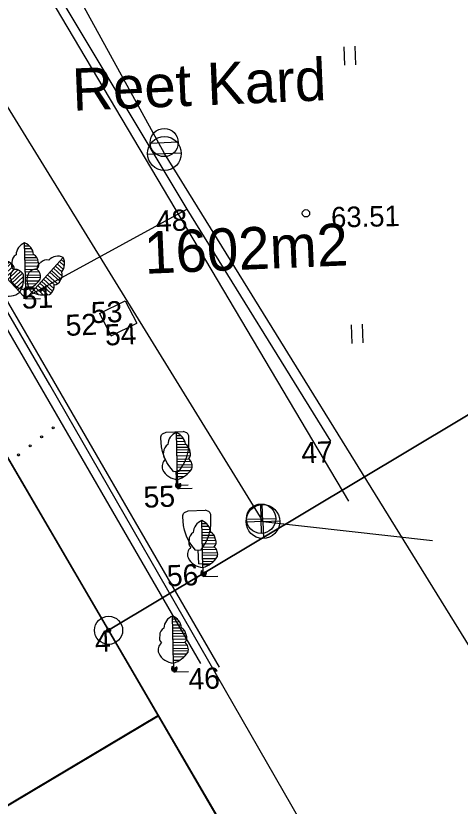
# Model space of a CAD drawing. Extents: x 641680 to 641799, y 6457000 to 6457110.
# Drawn here: x 641758.82 to 641774.57, y 6457048.64 to 6457076.63 of the extents above; entities that cross this region are included whole.
import ezdxf

# ---------------------------------------------------------------- set-up
doc = ezdxf.new("R2010")
doc.units = 0
for name, color, linetype in [('Level 1', 7, 'Continuous'), ('Level 10', 7, 'Continuous'), ('Level 12', 7, 'Continuous'), ('Level 13', 7, 'Continuous'), ('Level 15', 7, 'Continuous'), ('Level 16', 7, 'Continuous'), ('Level 17', 7, 'Continuous'), ('Level 30', 7, 'Continuous'), ('Level 4', 7, 'Continuous'), ('Level 40', 7, 'Continuous'), ('Level 49', 7, 'Continuous'), ('Level 5', 7, 'Continuous'), ('Level 54', 7, 'Continuous'), ('Level 6', 7, 'Continuous'), ('Level 7', 7, 'Continuous'), ('Level 8', 7, 'Continuous'), ('Level 9', 7, 'Continuous'), ('PUUDPQQSAD', 7, 'Continuous')]:
    doc.layers.add(name, color=color, linetype=linetype)

# ---------------------------------------------------------------- blocks, each defined once
blk = doc.blocks.new('VBEKA6')
at = {"layer": 'Level 4'}
for radius in [500, 71.4]:
    blk.add_circle((0, 0), radius, dxfattribs=at)
blk = doc.blocks.new('KKITP7')
at = {"layer": 'Level 9'}
for p, q in [((-300, 1900), (300, 1900)), ((-100, 500), (100, 500)), ((0, 0), (0, 500)), ((0, 0), (400, 0))]:
    blk.add_line(p, q, dxfattribs=at)
for points in [[(-100, 500), (-258.4, 712.96), (-322.92, 824.71), (-400, 1000), (-461.28, 1225.3), (-484.95, 1381.3), (-500, 1700), (-497.94, 1741.58), (-468.34, 1813.02), (-428.03, 1850.1), (-300, 1900)], [(100, 500), (258.4, 712.96), (322.92, 824.71), (400, 1000), (461.28, 1225.3), (484.95, 1381.3), (500, 1700), (497.94, 1741.58), (468.34, 1813.02), (428.03, 1850.1), (300, 1900)]]:
    blk.add_lwpolyline(points, dxfattribs=at)
blk = doc.blocks.new('2KANK4')
at = {"layer": 'Level 12'}
for q in [(0, 300), (-300, 0), (300, 0), (0, -300)]:
    blk.add_line((0, 0), q, dxfattribs=at)
blk.add_circle((0, 0), 300, dxfattribs=at)
blk = doc.blocks.new('2VEEK2')
at = {"layer": 'Level 15'}
blk.add_line((-300, 0), (300, 0), dxfattribs=at)
blk.add_circle((0, 0), 300, dxfattribs=at)
blk = doc.blocks.new('VBEKA7')
at = {"layer": 'Level 4'}
for radius in [500, 71.4]:
    blk.add_circle((0, 0), radius, dxfattribs=at)
blk = doc.blocks.new('KKITP8')
at = {"layer": 'Level 9'}
for p, q in [((-300, 1900), (300, 1900)), ((-100, 500), (100, 500)), ((0, 0), (0, 500)), ((0, 0), (400, 0))]:
    blk.add_line(p, q, dxfattribs=at)
for points in [[(-100, 500), (-258.4, 712.96), (-322.92, 824.71), (-400, 1000), (-461.28, 1225.3), (-484.95, 1381.3), (-500, 1700), (-497.94, 1741.58), (-468.34, 1813.02), (-428.03, 1850.1), (-300, 1900)], [(100, 500), (258.4, 712.96), (322.92, 824.71), (400, 1000), (461.28, 1225.3), (484.95, 1381.3), (500, 1700), (497.94, 1741.58), (468.34, 1813.02), (428.03, 1850.1), (300, 1900)]]:
    blk.add_lwpolyline(points, dxfattribs=at)
blk = doc.blocks.new('2KANK5')
at = {"layer": 'Level 12'}
for q in [(0, 300), (-300, 0), (300, 0), (0, -300)]:
    blk.add_line((0, 0), q, dxfattribs=at)
blk.add_circle((0, 0), 300, dxfattribs=at)
blk = doc.blocks.new('2VEEK3')
at = {"layer": 'Level 15'}
blk.add_line((-300, 0), (300, 0), dxfattribs=at)
blk.add_circle((0, 0), 300, dxfattribs=at)
blk = doc.blocks.new('AAP2')
at = {"layer": 'Level 6'}
blk.add_circle((0, 0), 34.5, dxfattribs=at)
blk = doc.blocks.new('BL2')
at = {"layer": 'PUUDPQQSAD'}
for p, q in [((-7, 29), (-46, 184)), ((-44, 175), (-29, 178)), ((-41, 166), (-20, 171)), ((-39, 155), (-12, 162)), ((-36, 146), (-7, 153)), ((-34, 136), (5, 146)), ((11, 137), (-31, 126)), ((-30, 118), (16, 130)), ((18, 118), (-27, 107)), ((-24, 97), (16, 107)), ((25, 99), (-22, 87)), ((-19, 78), (31, 90)), ((33, 81), (-17, 69)), ((-15, 59), (30, 69)), ((22, 57), (-12, 49)), ((-10, 39), (11, 44)), ((-7, 29), (0, 0)), ((17, 25), (0, 0)), ((0, 0), (50, 0)), ((17, 25), (108, 157)), ((23, 33), (40, 21)), ((57, 21), (28, 41)), ((35, 50), (72, 23)), ((83, 29), (40, 59)), ((45, 66), (88, 36)), ((91, 47), (51, 74)), ((57, 82), (90, 59)), ((100, 65), (62, 91)), ((69, 101), (108, 74)), ((110, 82), (74, 107)), ((79, 115), (112, 93)), ((85, 124), (110, 107)), ((91, 132), (114, 116)), ((97, 141), (115, 128)), ((102, 148), (114, 140))]:
    blk.add_line(p, q, dxfattribs=at)
for centre, radius, start, end in [((-47, 118), 27.5, 131.0525, 195.0635), ((-51, 107), 23.6, 172.6355, 238.0275), ((-36, 68), 32.8, 144.3865, 211.7665), ((-23, 148), 43, 121.6135, 192.6895), ((-17, 90), 61.2, 219.0975, 278.9605), ((-53, 137), 48.1, 19.5625, 82.2205), ((-18, 122), 32.6, 18.4205, 71.5505), ((-56, 112), 96.5, 300.5785, 337.4485), ((56, 72), 61.2, 170.5745, 230.4375), ((27, 72), 32.8, 95.8635, 163.2435), ((-3, 119), 21.2, 325.8415, 39.5815), ((0, 77), 32.8, 356.2765, 63.6565), ((47, 117), 96.5, 252.0555, 288.9255), ((47, 109), 23.6, 124.1125, 189.5045), ((57, 113), 27.5, 82.5295, 146.5405), ((95, 115), 43, 73.0905, 144.1665), ((58, 51), 32.8, 307.7535, 15.1335), ((87, 81), 21.2, 277.3185, 351.0585), ((68, 130), 48.1, 331.0395, 33.6975), ((80, 94), 32.6, 329.8975, 23.0275)]:
    blk.add_arc(centre, radius, start, end, dxfattribs=at)
blk = doc.blocks.new('BL3')
at = {"layer": 'Level 7'}
for p, q in [((0, 300), (0, 1900)), ((0, 1800), (150, 1800)), ((0, 1710), (220, 1710)), ((-201, 223), (-1273, 1410)), ((-1206, 1336), (-1095, 1436)), ((-1146, 1269), (-983, 1417)), ((-1072, 1187), (-865, 1375)), ((0, 1600), (280, 1600)), ((0, 1500), (300, 1500)), ((0, 1400), (400, 1400)), ((206, 218), (1306, 1380)), ((-1005, 1113), (-783, 1314)), ((-938, 1039), (-641, 1307)), ((-545, 1260), (-871, 965)), ((-818, 905), (-469, 1220)), ((-396, 1125), (-737, 816)), ((440, 1300), (0, 1300)), ((0, 1220), (470, 1220)), ((460, 1100), (0, 1100)), ((1031, 1089), (1249, 883)), ((1100, 1162), (1303, 970)), ((1175, 1242), (1335, 1091)), ((1237, 1307), (1346, 1204)), ((-670, 742), (-366, 1017)), ((-247, 990), (-603, 668)), ((-536, 594), (-150, 942)), ((-90, 875), (-476, 527)), ((0, 1000), (410, 1000)), ((480, 900), (0, 900)), ((839, 886), (1180, 563)), ((1213, 642), (894, 944)), ((962, 1017), (1253, 742)), ((-409, 453), (-61, 754)), ((-75, 606), (-335, 371)), ((0, 800), (520, 800)), ((520, 710), (0, 710)), ((0, 610), (460, 600)), ((550, 581), (928, 224)), ((967, 324), (619, 654)), ((687, 726), (985, 445)), ((1090, 483), (756, 799)), ((-268, 297), (-112, 438)), ((350, 500), (0, 500)), ((0, 400), (210, 400)), ((0, 300), (0, 0)), ((275, 291), (427, 146)), ((598, 123), (344, 363)), ((419, 443), (747, 120)), ((866, 158), (488, 516)), ((-201, 223), (0, 0)), ((206, 218), (0, 0)), ((0, 0), (500, 0))]:
    blk.add_line(p, q, dxfattribs=at)
for centre, radius, start, end in [((130, 1490), 430, 107.592, 178.668), ((-179, 1454), 481, 5.541, 68.199), ((-902, 1193), 430, 149.6778, 220.7538), ((-1107, 959), 481, 47.6268, 110.2848), ((-175, 1255), 275, 117.031, 181.042), ((125, 1225), 326, 4.399, 57.529), ((1119, 993), 430, 64.1715, 135.2475), ((869, 1179), 481, 322.1205, 24.7785), ((-728, 993), 326, 46.4848, 99.6148), ((-585, 1033), 212, 353.9058, 67.6458), ((-230, 1164), 236, 158.614, 224.006), ((633, 1004), 236, 115.1935, 180.5855), ((258, 1158), 212, 311.82, 25.56), ((736, 1032), 275, 73.6105, 137.6215), ((-971, 814), 275, 159.1168, 223.1278), ((-187, 750), 328, 130.365, 197.745), ((-364, 682), 328, 24.3408, 91.7208), ((-1025, 725), 965, 328.6428, 5.5128), ((664, 623), 612, 161.6555, 221.5185), ((379, 674), 328, 86.9445, 154.3245), ((188, 750), 328, 342.255, 49.635), ((933, 804), 326, 320.9785, 14.1085), ((-951, 709), 236, 200.6998, 266.0918), ((54, 909), 612, 205.076, 264.939), ((-275, 1225), 965, 286.557, 323.427), ((984, 664), 212, 268.3995, 342.1395), ((-642, 431), 328, 172.4508, 239.8308), ((652, 416), 328, 298.8345, 6.2145), ((-569, 711), 612, 247.1618, 307.0248), ((642, 1079), 965, 243.1365, 280.0065)]:
    blk.add_arc(centre, radius, start, end, dxfattribs=at)
blk = doc.blocks.new('KHEIN3')
at = {"layer": 'Level 6'}
for p, q in [((-210.89, 335.09), (-210.89, -326.54)), ((182.28, 335.09), (182.28, -326.54))]:
    blk.add_line(p, q, dxfattribs=at)
blk = doc.blocks.new('OK3')
at = {"layer": 'Level 13'}
for p, q in [((0, -500), (0, 500)), ((-500, 0), (500, 0)), ((-500, 0), (-500, 0)), ((-500, 0), (-500, 0))]:
    blk.add_line(p, q, dxfattribs=at)
blk.add_circle((0, 0), 500, dxfattribs=at)
blk = doc.blocks.new('AAP3')
at = {"layer": 'Level 6'}
blk.add_circle((0, 0), 34.5, dxfattribs=at)
blk = doc.blocks.new('BL4')
at = {"layer": 'Level 7'}
for p, q in [((0, 300), (0, 1900)), ((0, 1800), (150, 1800)), ((0, 1710), (220, 1710)), ((0, 1600), (280, 1600)), ((0, 1500), (300, 1500)), ((0, 1400), (400, 1400)), ((440, 1300), (0, 1300)), ((0, 1220), (470, 1220)), ((460, 1100), (0, 1100)), ((0, 1000), (410, 1000)), ((480, 900), (0, 900)), ((0, 800), (520, 800)), ((520, 710), (0, 710)), ((0, 610), (460, 600)), ((350, 500), (0, 500)), ((0, 400), (210, 400)), ((0, 300), (0, 0)), ((0, 0), (500, 0))]:
    blk.add_line(p, q, dxfattribs=at)
for centre, radius, start, end in [((130, 1490), 430, 107.592, 178.668), ((-179, 1454), 481, 5.541, 68.199), ((-175, 1255), 275, 117.031, 181.042), ((125, 1225), 326, 4.399, 57.529), ((-230, 1164), 236, 158.614, 224.006), ((258, 1158), 212, 311.82, 25.56), ((-188, 750), 328, 130.365, 197.745), ((188, 750), 328, 342.255, 49.635), ((54, 909), 612, 205.076, 264.939), ((-275, 1225), 965, 286.557, 323.427)]:
    blk.add_arc(centre, radius, start, end, dxfattribs=at)
blk = doc.blocks.new('BL30')
at = {"layer": 'Level 7'}
for p, q in [((0, 300), (0, 1900)), ((0, 1800), (150, 1800)), ((0, 1710), (220, 1710)), ((-201, 223), (-1273, 1410)), ((-1206, 1336), (-1095, 1436)), ((-1146, 1269), (-983, 1417)), ((-1072, 1187), (-865, 1375)), ((0, 1600), (280, 1600)), ((0, 1500), (300, 1500)), ((0, 1400), (400, 1400)), ((206, 218), (1306, 1380)), ((-1005, 1113), (-783, 1314)), ((-938, 1039), (-641, 1307)), ((-545, 1260), (-871, 965)), ((-818, 905), (-469, 1220)), ((-396, 1125), (-737, 816)), ((440, 1300), (0, 1300)), ((0, 1220), (470, 1220)), ((460, 1100), (0, 1100)), ((1031, 1089), (1249, 883)), ((1100, 1162), (1303, 970)), ((1175, 1242), (1335, 1091)), ((1237, 1307), (1346, 1204)), ((-670, 742), (-366, 1017)), ((-247, 990), (-603, 668)), ((-536, 594), (-150, 942)), ((-90, 875), (-476, 527)), ((0, 1000), (410, 1000)), ((480, 900), (0, 900)), ((839, 886), (1180, 563)), ((1213, 642), (894, 944)), ((962, 1017), (1253, 742)), ((-409, 453), (-61, 754)), ((-75, 606), (-335, 371)), ((0, 800), (520, 800)), ((520, 710), (0, 710)), ((0, 610), (460, 600)), ((550, 581), (928, 224)), ((967, 324), (619, 654)), ((687, 726), (985, 445)), ((1090, 483), (756, 799)), ((-268, 297), (-112, 438)), ((350, 500), (0, 500)), ((0, 400), (210, 400)), ((0, 300), (0, 0)), ((275, 291), (427, 146)), ((598, 123), (344, 363)), ((419, 443), (747, 120)), ((866, 158), (488, 516)), ((-201, 223), (0, 0)), ((206, 218), (0, 0)), ((0, 0), (500, 0))]:
    blk.add_line(p, q, dxfattribs=at)
for centre, radius, start, end in [((130, 1490), 430, 107.592, 178.668), ((-179, 1454), 481, 5.541, 68.199), ((-902, 1193), 430, 149.6778, 220.7538), ((-1107, 959), 481, 47.6268, 110.2848), ((-175, 1255), 275, 117.031, 181.042), ((125, 1225), 326, 4.399, 57.529), ((1119, 993), 430, 64.1715, 135.2475), ((869, 1179), 481, 322.1205, 24.7785), ((-728, 993), 326, 46.4848, 99.6148), ((-585, 1033), 212, 353.9058, 67.6458), ((-230, 1164), 236, 158.614, 224.006), ((633, 1004), 236, 115.1935, 180.5855), ((258, 1158), 212, 311.82, 25.56), ((736, 1032), 275, 73.6105, 137.6215), ((-971, 814), 275, 159.1168, 223.1278), ((-187, 750), 328, 130.365, 197.745), ((-364, 682), 328, 24.3408, 91.7208), ((-1025, 725), 965, 328.6428, 5.5128), ((664, 623), 612, 161.6555, 221.5185), ((379, 674), 328, 86.9445, 154.3245), ((188, 750), 328, 342.255, 49.635), ((933, 804), 326, 320.9785, 14.1085), ((-951, 709), 236, 200.6998, 266.0918), ((54, 909), 612, 205.076, 264.939), ((-275, 1225), 965, 286.557, 323.427), ((984, 664), 212, 268.3995, 342.1395), ((-642, 431), 328, 172.4508, 239.8308), ((652, 416), 328, 298.8345, 6.2145), ((-569, 711), 612, 247.1618, 307.0248), ((642, 1079), 965, 243.1365, 280.0065)]:
    blk.add_arc(centre, radius, start, end, dxfattribs=at)
blk = doc.blocks.new('KHEIN5')
at = {"layer": 'Level 6'}
for p, q in [((-210.89, 335.09), (-210.89, -326.54)), ((182.28, 335.09), (182.28, -326.54))]:
    blk.add_line(p, q, dxfattribs=at)
blk = doc.blocks.new('OK4')
at = {"layer": 'Level 15'}
for p, q in [((0, -500), (0, 500)), ((-500, 0), (500, 0)), ((-500, 0), (-500, 0)), ((-500, 0), (-500, 0))]:
    blk.add_line(p, q, dxfattribs=at)
blk.add_circle((0, 0), 500, dxfattribs=at)
blk = doc.blocks.new('OV3')
at = {"layer": 'Level 16'}
blk.add_line((-500, 0), (500, 0), dxfattribs=at)
blk.add_circle((0, 0), 500, dxfattribs=at)

msp = doc.modelspace()

# ---------------------------------------------------------------- linework, layer by layer
at = {"layer": 'Level 1'}
for p, q in [((641746.802, 6457092.4), (641767.579, 6457058.721)), ((641746.802, 6457092.4), (641767.579, 6457058.721)), ((641767.579, 6457058.721), (641773.586, 6457058.044)), ((641767.579, 6457058.721), (641773.586, 6457058.044))]:
    msp.add_line(p, q, dxfattribs=at)
at = {"layer": 'Level 10'}
for p, q in [((641795.808, 6457075.04), (641762.109, 6457054.869)), ((641795.808, 6457075.04), (641762.109, 6457054.869)), ((641765.317, 6457049.383), (641751.603, 6457072.831)), ((641765.317, 6457049.383), (641751.603, 6457072.831))]:
    msp.add_line(p, q, dxfattribs=at)
msp.add_lwpolyline([(641796.942, 6457047.898), (641773.617, 6457035.12), (641762.109, 6457054.869), (641795.808, 6457075.04)], dxfattribs=at)
for points in [[(641714.154, 6457050.462), (641717.42, 6457052.412), (641751.603, 6457072.831), (641763.883, 6457051.837), (641729.657, 6457031.477), (641726.215, 6457029.426)], [(641729.657, 6457031.477), (641717.42, 6457052.412), (641751.603, 6457072.831), (641763.872, 6457051.857)], [(641726.219, 6457029.426), (641763.883, 6457051.837), (641779.001, 6457026), (641740.865, 6457003.868)]]:
    msp.add_lwpolyline(points, close=True, dxfattribs=at)
at = {"layer": 'Level 12'}
msp.add_lwpolyline([(641796.942, 6457047.898), (641773.617, 6457035.12), (641762.109, 6457054.869), (641795.808, 6457075.04)], dxfattribs=at)
for points in [[(641714.154, 6457050.462), (641717.42, 6457052.412), (641751.603, 6457072.831), (641763.883, 6457051.837), (641729.657, 6457031.477), (641726.215, 6457029.426)], [(641729.657, 6457031.477), (641717.42, 6457052.412), (641751.603, 6457072.831), (641763.872, 6457051.857)], [(641726.219, 6457029.426), (641763.883, 6457051.837), (641779.001, 6457026), (641740.865, 6457003.868)]]:
    msp.add_lwpolyline(points, close=True, dxfattribs=at)
at = {"layer": 'Level 17'}
for p, q in [((641764.089, 6457071.755), (641752.516, 6457092.819)), ((641764.089, 6457071.755), (641752.516, 6457092.819)), ((641785.45, 6457037.252), (641764.089, 6457071.755)), ((641785.45, 6457037.252), (641764.089, 6457071.755))]:
    msp.add_line(p, q, dxfattribs=at)
at = {"layer": 'Level 30'}
msp.add_line((641752.836, 6457075.307), (641765.37, 6457053.696), dxfattribs=at)
msp.add_line((641752.836, 6457075.307), (641765.37, 6457053.696), dxfattribs=at)
msp.add_circle((641769.106, 6457069.637), 0.13, dxfattribs=at)
at = {"layer": 'Level 4'}
for points in [[(641770.622, 6457059.438), (641758.76, 6457079.428), (641756.716, 6457078.109)], [(641780.479, 6457028.002), (641760.028, 6457063.563), (641753.128, 6457075.427)]]:
    msp.add_lwpolyline(points, dxfattribs=at)
msp.add_circle((641769.106, 6457069.637), 0.13, dxfattribs=at)
at = {"layer": 'Level 40'}
for points in [[(641726.219, 6457029.426), (641713.991, 6457050.372), (641751.603, 6457072.831), (641763.883, 6457051.837)], [(641740.865, 6457003.868), (641726.219, 6457029.426), (641763.883, 6457051.837), (641779.001, 6457026)]]:
    msp.add_lwpolyline(points, close=True, dxfattribs=at)
at = {"layer": 'Level 49'}
for p, q in [((641762.109, 6457054.869), (641762.109, 6457054.869)), ((641762.109, 6457054.869), (641762.109, 6457054.869)), ((641763.883, 6457051.837), (641763.883, 6457051.837))]:
    msp.add_line(p, q, dxfattribs=at)
at = {"layer": 'Level 54'}
for p, q in [((641762.109, 6457054.869), (641762.109, 6457054.869)), ((641763.883, 6457051.837), (641763.883, 6457051.837))]:
    msp.add_line(p, q, dxfattribs=at)
at = {"layer": 'Level 6'}
for points in [[(641795.808, 6457075.04), (641762.109, 6457054.869), (641751.603, 6457072.831), (641742.184, 6457088.933), (641776.681, 6457109.206)], [(641796.942, 6457047.898), (641773.653, 6457035.14), (641763.883, 6457051.837), (641762.109, 6457054.869), (641795.808, 6457075.04)]]:
    msp.add_lwpolyline(points, dxfattribs=at)
at = {"layer": 'Level 7'}
for p, q in [((641764.891, 6457069.778), (641758.863, 6457079.831)), ((641764.891, 6457069.778), (641758.863, 6457079.831)), ((641753.268, 6457075.557), (641766.026, 6457053.559)), ((641753.268, 6457075.557), (641766.026, 6457053.559)), ((641764.891, 6457069.778), (641759.297, 6457066.732)), ((641764.891, 6457069.778), (641759.297, 6457066.732)), ((641769.99, 6457061.571), (641764.891, 6457069.778)), ((641769.99, 6457061.571), (641764.891, 6457069.778))]:
    msp.add_line(p, q, dxfattribs=at)
at = {"layer": 'Level 8'}
for p, q in [((641761.79, 6457066.093), (641762.699, 6457066.542)), ((641761.79, 6457066.093), (641762.699, 6457066.542)), ((641762.699, 6457066.542), (641763.113, 6457065.749)), ((641762.699, 6457066.542), (641763.113, 6457065.749)), ((641761.79, 6457066.093), (641762.203, 6457065.299)), ((641761.79, 6457066.093), (641762.203, 6457065.299)), ((641762.203, 6457065.299), (641763.113, 6457065.749)), ((641762.203, 6457065.299), (641763.113, 6457065.749))]:
    msp.add_line(p, q, dxfattribs=at)
for points in [[(641770.622, 6457059.438), (641758.76, 6457079.428), (641756.716, 6457078.109)], [(641780.479, 6457028.002), (641760.028, 6457063.563), (641753.128, 6457075.427)]]:
    msp.add_lwpolyline(points, dxfattribs=at)

# ---------------------------------------------------------------- block references
at = {"layer": 'Level 1', "xscale": 0.000997595718720879, "yscale": 0.0009975957187208792, "rotation": 2.392284612224699}
msp.add_blockref('OV3', (641764.08, 6457072.142), dxfattribs=at)
at = {"layer": 'Level 12', "xscale": 0.001995191437441758, "yscale": 0.0019951914374417585, "rotation": 2.392284612224699}
for name in ['2KANK4', '2KANK5']:
    msp.add_blockref(name, (641767.579, 6457058.721), dxfattribs=at)
at = {"layer": 'Level 13', "xscale": 0.0010387964219040506, "yscale": 0.0010387964219040506, "rotation": 1.3022846122255156}
msp.add_blockref('OK3', (641767.515, 6457058.823), dxfattribs=at)
at = {"layer": 'Level 15'}
for name, p, xscale, yscale, rotation in [('2VEEK2', (641764.089, 6457071.755), 0.001995191437441758, 0.0019951914374417585, 2.392284612224699), ('2VEEK3', (641764.089, 6457071.755), 0.001995191437441758, 0.0019951914374417585, 2.392284612224699), ('OK4', (641767.515, 6457058.823), 0.0010387964219040506, 0.0010387964219040506, 1.3022846122255156)]:
    msp.add_blockref(name, p, dxfattribs=dict(at, xscale=xscale, yscale=yscale, rotation=rotation))
at = {"layer": 'Level 30', "xscale": 0.000997595718720879, "yscale": 0.0009975957187208792, "rotation": 2.392284612224699}
for name, p in [('KKITP7', (641764.529, 6457060.005)), ('KKITP8', (641764.529, 6457060.005)), ('KKITP7', (641765.309, 6457057.219)), ('KKITP8', (641765.309, 6457057.219))]:
    msp.add_blockref(name, p, dxfattribs=at)
at = {"layer": 'Level 4'}
for name, xscale, yscale, rotation in [('VBEKA6', 0.000997595718720879, 0.0009975957187208792, -177.6077153877753), ('VBEKA7', 0.000997595718720879, 0.0009975957187208792, -177.6077153877753), ('VBEKA6', 9.975957187208792e-05, 9.975957187208788e-05, 2.392284612224699), ('VBEKA7', 9.975957187208792e-05, 9.975957187208788e-05, 2.392284612224699)]:
    msp.add_blockref(name, (641762.109, 6457054.869), dxfattribs=dict(at, xscale=xscale, yscale=yscale, rotation=rotation))
at = {"layer": 'Level 6'}
for name, p, xscale, yscale, rotation in [('KHEIN3', (641770.666, 6457075.212), 0.000997595718720879, 0.0009975957187208792, 2.392284612224699), ('KHEIN5', (641770.666, 6457075.212), 0.000997595718720879, 0.0009975957187208792, 2.392284612224699), ('KHEIN3', (641770.926, 6457065.366), 0.000997595718720879, 0.0009975957187208792, 2.392284612224699), ('KHEIN5', (641770.926, 6457065.366), 0.000997595718720879, 0.0009975957187208792, 2.392284612224699), ('AAP2', (641760.146, 6457062.04), 0.0010387964219040504, 0.0010387964219040504, 38.1117277486461), ('AAP3', (641760.146, 6457062.04), 0.0010387964219040504, 0.0010387964219040504, 38.1117277486461), ('AAP2', (641759.737, 6457061.72), 0.0010387964219040504, 0.0010387964219040504, 38.1117277486461), ('AAP3', (641759.737, 6457061.72), 0.0010387964219040504, 0.0010387964219040504, 38.1117277486461), ('AAP2', (641759.328, 6457061.399), 0.0010387964219040504, 0.0010387964219040504, 38.1117277486461), ('AAP3', (641759.328, 6457061.399), 0.0010387964219040504, 0.0010387964219040504, 38.1117277486461), ('AAP2', (641758.92, 6457061.079), 0.0010387964219040504, 0.0010387964219040504, 38.1117277486461), ('AAP3', (641758.92, 6457061.079), 0.0010387964219040504, 0.0010387964219040504, 38.1117277486461)]:
    msp.add_blockref(name, p, dxfattribs=dict(at, xscale=xscale, yscale=yscale, rotation=rotation))
at = {"layer": 'Level 7', "xscale": 0.0010387964219040506, "yscale": 0.0010387964219040506, "rotation": 1.3022846122255156}
for name, p in [('BL3', (641759.178, 6457066.613)), ('BL30', (641759.178, 6457066.613)), ('BL4', (641764.558, 6457059.896)), ('BL2', (641764.558, 6457059.896)), ('BL4', (641765.46, 6457056.78)), ('BL2', (641765.46, 6457056.78)), ('BL4', (641764.42, 6457053.397)), ('BL2', (641764.42, 6457053.397))]:
    msp.add_blockref(name, p, dxfattribs=at)

# ---------------------------------------------------------------- texts
at = {"layer": 'Level 30'}
msp.add_text('63.51', height=0.7272, rotation=1.3023, dxfattribs=at).set_placement((641770.003, 6457069.131))
at = {"layer": 'Level 4'}
msp.add_text('63.51', height=0.7272, rotation=1.3023, dxfattribs=at).set_placement((641770.003, 6457069.131))
at = {"layer": 'Level 5'}
for s, height, p in [('48', 0.7482, (641763.804, 6457068.984)), ('48', 0.7482, (641763.804, 6457068.984)), ('51', 0.7482, (641759.046, 6457066.254)), ('51', 0.7482, (641759.046, 6457066.254)), ('53', 0.7482, (641761.501, 6457065.743)), ('53', 0.7482, (641761.501, 6457065.743)), ('52', 0.7482, (641760.602, 6457065.294)), ('52', 0.7482, (641760.602, 6457065.294)), ('54', 0.7482, (641761.996, 6457064.953)), ('54', 0.7482, (641761.996, 6457064.953)), ('47', 0.7482, (641768.956, 6457060.779)), ('47', 0.7482, (641768.956, 6457060.779)), ('55', 0.7482, (641763.366, 6457059.207)), ('55', 0.7482, (641763.366, 6457059.207)), ('56', 0.7482, (641764.192, 6457056.423)), ('56', 0.7482, (641764.192, 6457056.423)), ('4', 0.748, (641761.64, 6457054.1)), ('4', 0.748, (641761.64, 6457054.1)), ('4', 0.748, (641761.64, 6457054.1)), ('4', 0.748, (641761.64, 6457054.1)), ('46', 0.7482, (641764.956, 6457052.766)), ('46', 0.7482, (641764.956, 6457052.766))]:
    msp.add_text(s, height=height, rotation=2.3923, dxfattribs=at).set_placement(p)
at = {"layer": 'Level 6'}
for s, p in [('Reet Kard', (641760.847, 6457073.267)), ('1602m2', (641763.401, 6457067.493))]:
    msp.add_text(s, height=1.4964, rotation=2.3923, dxfattribs=at).set_placement(p)

doc.saveas('drawing.dxf')
